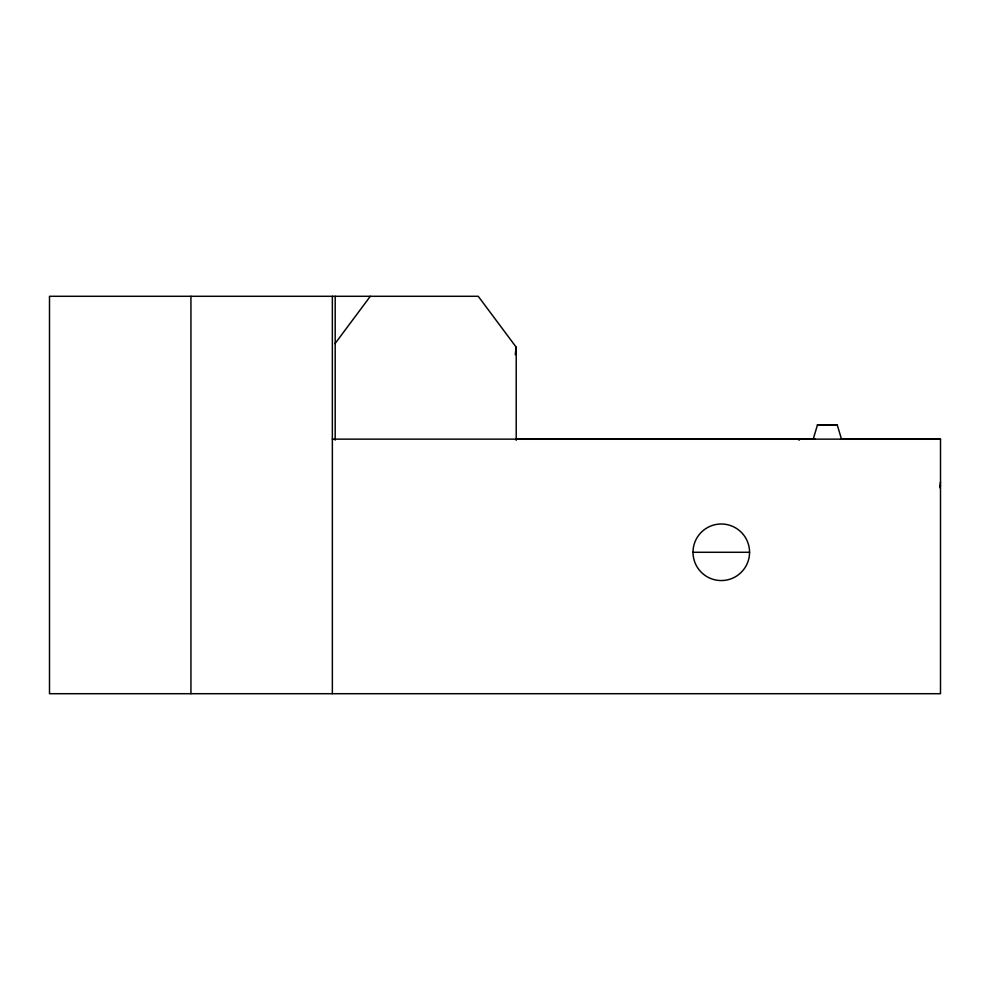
<?xml version="1.0" encoding="UTF-8"?>
<svg xmlns="http://www.w3.org/2000/svg" width="990" height="990" viewBox="0 0 990 990"><rect width="100%" height="100%" fill="white"/><g stroke="black" fill="none" stroke-linecap="round" stroke-linejoin="round"><path stroke-width="1.49" d="M515.233 354.643L516.211 347.205L478.244 296.295L49.5 296.295L49.5 693.705L940.5 693.705L940.5 439.139L332.355 439.139M939.955 486.177L940.5 482.068M939.955 487.81L940.5 485.348M824.794 424.97L817.455 424.995L813.211 439.139L815.104 439.139M335.065 343.567L370.322 296.295M841.5 439.139L837.255 424.995L829.917 425.007M824.794 425.007L817.455 424.995L837.255 424.995L829.917 424.97M516.211 439.263L812.901 439.263M840.572 439.263L940.5 439.263M693 552.284L749.566 552.284A28.289 28.289 0 0 1 707.145 576.774A28.289 28.289 0 0 1 707.145 527.781A28.289 28.289 0 0 1 749.566 552.284M817.455 424.995L837.255 424.995M799.066 439.176L799.066 440.29M516.211 347.205L516.211 440.29M335.189 296.295L335.189 440.104M332.355 296.295L332.355 693.705M190.934 296.295L190.934 693.705"/></g></svg>
